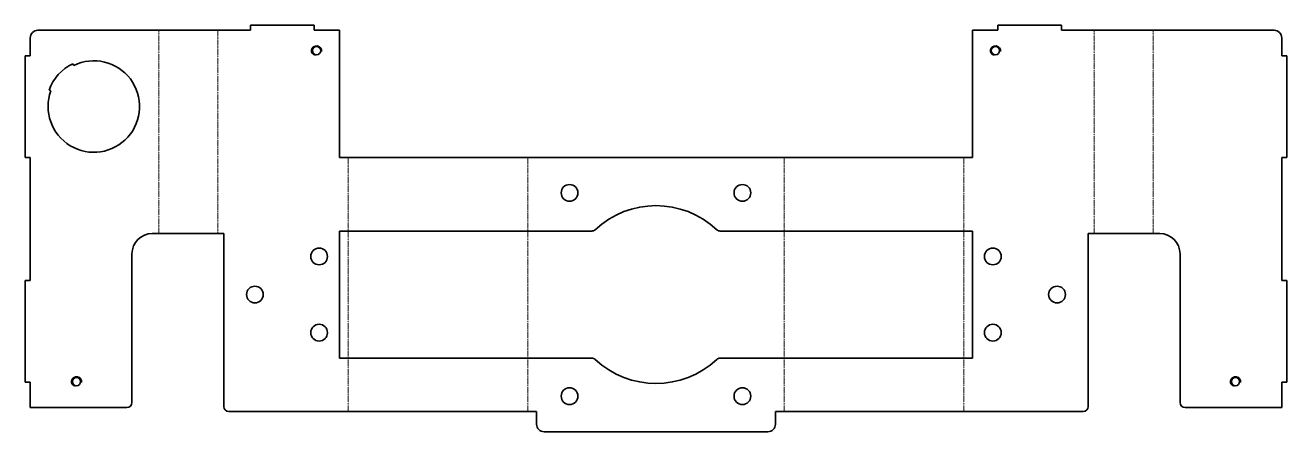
# Model space of a CAD drawing. Header units: inches. Extents: x 0 to 496, y 0 to 160.
import ezdxf

# ---------------------------------------------------------------- set-up
doc = ezdxf.new("R2010")
doc.units = ezdxf.units.IN
doc.header["$MEASUREMENT"] = 0
doc.linetypes.add('Chain', pattern=[13.68, 9.12, -1.14, 2.28, -1.14])
for name, color, linetype, lineweight in [('SIMUMAK Bend Centerline (ISO)', 7, 'Chain', 9), ('SIMUMAK Visible (ISO)', 7, 'Continuous', 35), ('SIMUMAK Visible Narrow (ISO)', 7, 'Continuous', 25)]:
    doc.layers.add(name, color=color, linetype=linetype, lineweight=lineweight)

# ---------------------------------------------------------------- blocks, each defined once
blk = doc.blocks.new('CDR-INSMT-V029-CSM002_Chapas Soldadas 1_3_CDR-INSMT-V029-CSM002 (Desplegada)')
at = {"layer": 'SIMUMAK Bend Centerline (ISO)', "ltscale": 0.263158}
for p, q in [((-195.69, -2), (-195.69, 78)), ((-172.37, 78), (-172.37, -2)), ((172.37, -2), (172.37, 78)), ((195.69, -2), (195.69, 78)), ((-121.18, -72), (-121.18, 28)), ((-50.39, -72), (-50.39, 28)), ((50.39, -72), (50.39, 28)), ((121.18, -72), (121.18, 28))]:
    blk.add_line(p, q, dxfattribs=at)
at = {"layer": 'SIMUMAK Visible (ISO)'}
for p, q in [((-159.57, 80), (-159.57, 78)), ((-134.57, 80), (-159.57, 80)), ((-134.57, 78), (-134.57, 80)), ((134.57, 80), (134.57, 78)), ((159.57, 80), (134.57, 80)), ((159.57, 78), (159.57, 80)), ((-246.21, 68), (-246.21, 75)), ((-243.21, 78), (-159.57, 78)), ((-134.57, 78), (-124.57, 78)), ((-124.57, 78), (-124.57, 28)), ((124.57, 78), (124.57, 28)), ((124.57, 78), (134.57, 78)), ((159.57, 78), (243.21, 78)), ((246.21, 68), (246.21, 75)), ((-246.21, 68), (-248.21, 68)), ((-248.21, 68), (-248.21, 28)), ((-229.54, 64.86), (-229.14, 64.16)), ((248.21, 68), (246.21, 68)), ((248.21, 28), (248.21, 68)), ((-238.12, 54.19), (-238.85, 54.51)), ((-248.21, 28), (-246.21, 28)), ((-246.21, -20.5), (-246.21, 28)), ((124.57, 28), (-124.57, 28)), ((246.21, 28), (248.21, 28)), ((246.21, -20.5), (246.21, 28)), ((-198.21, -2), (-170.11, -2)), ((-170.11, -2), (-170.11, -70)), ((-124.57, -1), (-124.57, -51)), ((-124.57, -1), (-25.3, -1)), ((25.3, -1), (124.57, -1)), ((124.57, -1), (124.57, -51)), ((170.11, -70), (170.11, -2)), ((170.11, -2), (198.21, -2)), ((-206.21, -68.5), (-206.21, -10)), ((206.21, -10), (206.21, -68.5)), ((-246.21, -20.5), (-248.21, -20.5)), ((-248.21, -20.5), (-248.21, -60.5)), ((248.21, -20.5), (246.21, -20.5)), ((248.21, -60.5), (248.21, -20.5)), ((-25.3, -51), (-124.57, -51)), ((124.57, -51), (25.3, -51)), ((-248.21, -60.5), (-246.21, -60.5)), ((-246.21, -70.5), (-246.21, -60.5)), ((246.21, -60.5), (248.21, -60.5)), ((246.21, -70.5), (246.21, -60.5)), ((-246.21, -70.5), (-208.21, -70.5)), ((-47, -72), (-168.11, -72)), ((-47, -72), (-47, -77)), ((47, -77), (47, -72)), ((168.11, -72), (47, -72)), ((208.21, -70.5), (246.21, -70.5)), ((-44, -80), (44, -80))]:
    blk.add_line(p, q, dxfattribs=at)
for centre, radius in [((-133.57, 70), 1.62), ((133.57, 70), 1.62), ((-34, 14), 3.3), ((34, 14), 3.3), ((-132.57, -11), 3.3), ((132.57, -11), 3.3), ((-157.82, -26), 3.3), ((157.82, -26), 3.3), ((-132.57, -41), 3.3), ((132.57, -41), 3.3), ((-228.04, -60.25), 1.62), ((228.04, -60.25), 1.62), ((-34, -66), 3.3), ((34, -66), 3.3)]:
    blk.add_circle(centre, radius, dxfattribs=at)
at = {"layer": 'SIMUMAK Visible (ISO)', "extrusion": (0, 0, -1)}
for centre, radius, start, end in [((243.21, 75), 3, 360, 90), ((-243.21, 75), 3, 90, 180), ((221.21, 48), 18, 63.8784, 20.1242), ((221.21, 48), 18.8, 20.2466, 63.7131), ((0, -26), 35, 46.8637, 133.1363), ((25.3, 1), 2, 226.8637, 270), ((-25.3, 1), 2, 270, 313.1363), ((25.3, -53), 2, 90, 133.1363), ((0, -26), 35, 226.8637, 313.1363), ((-25.3, -53), 2, 46.8637, 90), ((208.21, -68.5), 2, 180, 270), ((-208.21, -68.5), 2, 270, 0), ((168.11, -70), 2, 270, 360), ((-168.11, -70), 2, 180, 270), ((44, -77), 3, 270, 0), ((-44, -77), 3, 180, 270)]:
    blk.add_arc(centre, radius, start, end, dxfattribs=at)
at = {"layer": 'SIMUMAK Visible (ISO)'}
for centre, start, end in [((-198.21, -10), 90, 180), ((198.21, -10), 360, 90)]:
    blk.add_arc(centre, 8, start, end, dxfattribs=at)
at = {"layer": 'SIMUMAK Visible Narrow (ISO)', "extrusion": (0, 0, -1)}
for centre in [(133.57, 70), (-133.57, 70), (228.04, -60.25), (-228.04, -60.25)]:
    blk.add_arc(centre, 2, 280, 190, dxfattribs=at)

msp = doc.modelspace()

# ---------------------------------------------------------------- block references
msp.add_blockref('CDR-INSMT-V029-CSM002_Chapas Soldadas 1_3_CDR-INSMT-V029-CSM002 (Desplegada)', (248.21, 80))

doc.saveas('drawing.dxf')
